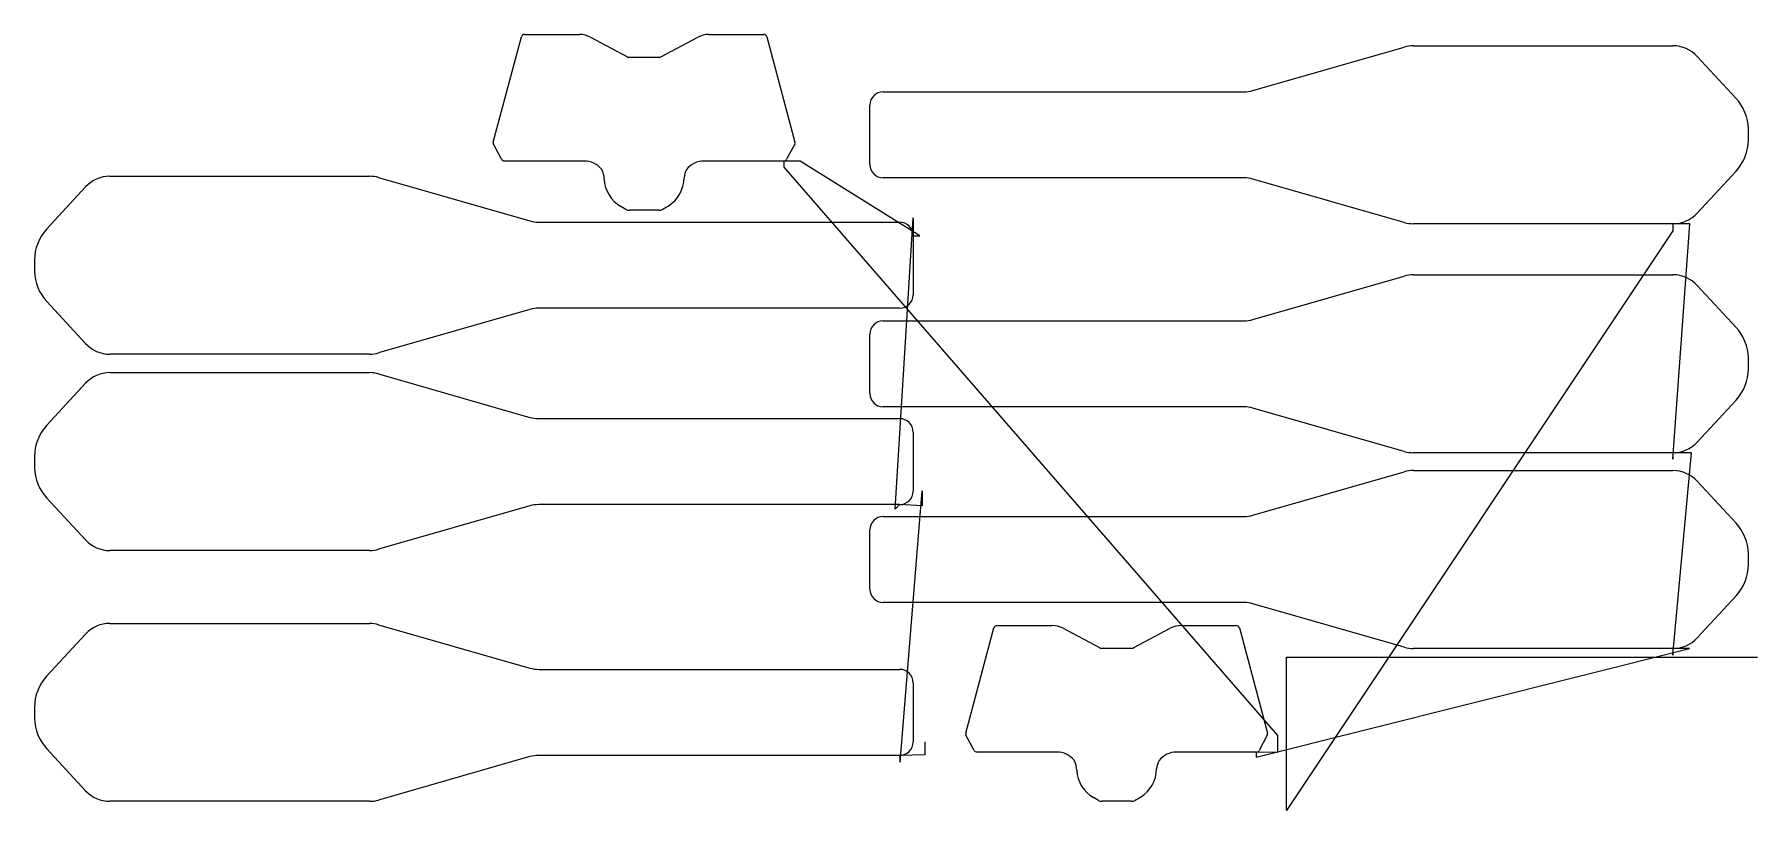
# Model space of a CAD drawing. Header units: metres. Extents: x 14 to 2640, y 0 to 1182.
import ezdxf

# ---------------------------------------------------------------- set-up
doc = ezdxf.new("R2010")
doc.units = ezdxf.units.M

msp = doc.modelspace()

# ---------------------------------------------------------------- linework, layer by layer
at = {"layer": 'TOOL_0'}
for p, q in [((760.882, 1182), (844.42, 1182)), ((1041.744, 1182.001), (1125.281, 1182.001)), ((713.1, 1017.994), (756.052, 1178.294)), ((861.311, 1177.778), (916.699, 1148.245)), ((969.464, 1148.245), (1024.853, 1177.779)), ((1130.111, 1178.295), (1173.042, 1018.075)), ((1870.893, 1096.661), (2101.503, 1162.787)), ((2115.423, 1164.743), (2511.05, 1164.743)), ((920.463, 1147.304), (965.7, 1147.304)), ((2548.103, 1148.555), (2607.223, 1084.711)), ((1307.495, 1094.744), (1857.249, 1094.744)), ((1286.995, 984.244), (1286.995, 1074.244)), ((725.752, 991.853), (713.44, 1015.008)), ((1172.702, 1015.089), (1160.347, 991.853)), ((852.047, 989.2), (730.167, 989.2)), ((1155.933, 989.2), (1034.359, 989.2)), ((1155.932, 989.2), (1155.932, 980.082)), ((1155.932, 980.082), (1908.359, 114.024)), ((1181.107, 989.2), (1155.933, 989.2)), ((1363.29, 875.548), (1181.107, 989.2)), ((2607.223, 973.775), (2548.103, 909.931)), ((32.77, 886.016), (91.89, 949.86)), ((128.943, 966.048), (524.57, 966.048)), ((538.49, 964.092), (769.099, 897.966)), ((1857.249, 963.744), (1307.495, 963.744)), ((2101.502, 895.7), (1870.893, 961.826)), ((915.328, 915.637), (907.827, 919.923)), ((782.743, 896.048), (1332.497, 896.048)), ((965.425, 914.201), (920.736, 914.201)), ((1325.579, 459.221), (1352.998, 902.831)), ((1352.998, 902.831), (1352.998, 875.548)), ((2511.049, 893.744), (2115.422, 893.744)), ((2511.049, 535.074), (2537.051, 893.744)), ((2537.051, 893.744), (2511.049, 893.744)), ((2511.049, 893.743), (2511.049, 883.008)), ((1352.997, 875.548), (1363.29, 875.548)), ((1352.998, 875.548), (1352.998, 785.548)), ((2511.049, 883.008), (1921.982, -0.001)), ((2115.423, 815.943), (2511.05, 815.943)), ((1870.893, 747.861), (2101.503, 813.987)), ((2548.103, 799.755), (2607.223, 735.911)), ((91.89, 711.236), (32.77, 775.08)), ((769.1, 763.13), (538.491, 697.004)), ((1332.498, 765.048), (782.744, 765.048)), ((1307.495, 745.944), (1857.249, 745.944)), ((1286.995, 635.444), (1286.995, 725.444)), ((524.571, 695.048), (128.944, 695.048)), ((128.944, 666.925), (524.571, 666.925)), ((538.491, 664.969), (769.1, 598.843)), ((32.771, 586.893), (91.891, 650.737)), ((1857.249, 614.944), (1307.495, 614.944)), ((2101.502, 546.9), (1870.893, 613.026)), ((2607.223, 624.975), (2548.103, 561.131)), ((782.744, 596.925), (1332.498, 596.925)), ((1352.998, 576.425), (1352.998, 486.425)), ((2511.049, 544.944), (2115.422, 544.944)), ((2511.049, 236.505), (2539.098, 544.944)), ((2539.098, 544.944), (2511.049, 544.944)), ((2511.049, 544.943), (2511.049, 535.074)), ((1870.893, 449.692), (2101.503, 515.818)), ((2115.423, 517.774), (2511.05, 517.774)), ((2548.103, 501.586), (2607.223, 437.742)), ((91.891, 412.113), (32.771, 475.957)), ((1333.083, 73.768), (1366.614, 486.943)), ((1366.614, 486.943), (1366.614, 463.841)), ((769.101, 464.007), (538.492, 397.881)), ((1332.499, 465.925), (782.745, 465.925)), ((1307.495, 447.775), (1857.249, 447.775)), ((1332.498, 465.925), (1325.579, 459.221)), ((1366.614, 463.841), (1332.499, 465.925)), ((1286.995, 337.275), (1286.995, 427.275)), ((524.572, 395.925), (128.945, 395.925)), ((1857.249, 316.775), (1307.495, 316.775)), ((2607.223, 326.806), (2548.103, 262.962)), ((2101.502, 248.731), (1870.893, 314.857)), ((32.772, 204.969), (91.892, 268.813)), ((128.945, 285.001), (524.572, 285.001)), ((538.492, 283.045), (769.101, 216.919)), ((1433.296, 117.795), (1476.248, 278.095)), ((1481.078, 281.801), (1564.616, 281.801)), ((1581.507, 277.579), (1636.895, 248.046)), ((1689.66, 248.046), (1745.049, 277.58)), ((1761.94, 281.802), (1845.477, 281.802)), ((1850.307, 278.096), (1893.238, 117.876)), ((1640.659, 247.105), (1685.896, 247.105)), ((1876.128, 81.337), (2536.3, 246.775)), ((2511.049, 246.775), (2115.422, 246.775)), ((2536.3, 246.775), (2511.049, 246.775)), ((2511.049, 246.774), (2511.049, 236.505)), ((782.745, 215.001), (1332.499, 215.001)), ((1921.982, 0.999), (1921.982, 233.654)), ((1921.982, 233.654), (2638.995, 233.654)), ((2638.995, 233.654), (2639.995, 233.654)), ((1352.999, 194.501), (1352.999, 104.501)), ((1445.948, 91.654), (1433.636, 114.809)), ((1892.898, 114.89), (1880.543, 91.654)), ((1908.359, 114.024), (1908.359, 88.468)), ((91.892, 30.189), (32.772, 94.033)), ((769.102, 82.083), (538.493, 15.957)), ((1332.5, 84.001), (782.746, 84.001)), ((1332.499, 84.001), (1333.083, 73.768)), ((1370.799, 84.577), (1332.5, 84.001)), ((1370.799, 104.533), (1370.799, 84.577)), ((1572.243, 89.001), (1450.363, 89.001)), ((1876.129, 89.001), (1754.555, 89.001)), ((1876.128, 89.001), (1876.128, 81.337)), ((1908.359, 88.468), (1876.129, 89.001)), ((524.573, 14.001), (128.946, 14.001)), ((1635.524, 15.438), (1628.023, 19.724)), ((1685.621, 14.002), (1640.932, 14.002)), ((1921.982, -0.001), (1921.982, 0.999)), ((1921.982, 0.999), (1921.982, -0.001)), ((1921.982, -0.001), (1921.982, 0.999))]:
    msp.add_line(p, q, dxfattribs=at)
for centre, radius, start, end in [((760.896, 1176.982), 5.019, 90.159852, 164.845014), ((844.381, 1145.944), 36.056, 61.995002, 89.938026), ((1041.783, 1145.945), 36.056, 90.061974, 118.004998), ((1125.267, 1176.983), 5.018, 15.154986, 89.840148), ((2115.423, 1114.243), 50.5, 90, 106.000253), ((2511.05, 1114.243), 50.5, 42.800454, 90), ((920.504, 1155.467), 8.163, 242.216942, 269.712225), ((965.659, 1155.466), 8.162, 270.28781, 297.78633), ((1307.495, 1074.244), 20.5, 90, 180), ((1857.249, 1144.244), 49.5, 270, 285.999771), ((2555.426, 1036.782), 70.57, 1.359251, 42.778824), ((1907.189, 1029.243), 718.846, 359.396859, 0.734344), ((717.06, 1016.933), 4.1, 165.001064, 208.002614), ((1169.082, 1017.014), 4.1, 331.997386, 14.998936), ((2555.495, 1021.676), 70.5, 317.199793, 0), ((730.183, 994.226), 5.026, 208.171054, 269.817603), ((852.047, 955.1), 34.1, 39.508471, 90), ((852.41, 962.058), 29.838, 359.262624, 29.594358), ((1033.221, 961.976), 29.27, 150.254633, 176.391918), ((1034.38, 955.057), 34.143, 90.03524, 141.099871), ((1155.917, 994.226), 5.026, 270.170998, 331.823563), ((1307.495, 984.244), 20.5, 180, 270), ((128.943, 915.548), 50.5, 90, 137.199546), ((524.57, 915.548), 50.5, 73.999747, 90), ((933.087, 964.113), 50.9, 182.74655, 240.246742), ((952.962, 964.218), 51.049, 301.387426, 359.551044), ((1857.249, 914.244), 49.5, 73.99991, 90), ((794.688, 1232.598), 362.617, 299.061925, 300.65026), ((782.743, 945.548), 49.5, 253.99991, 270), ((920.771, 925.233), 11.032, 240.43742, 269.818225), ((965.39, 925.233), 11.032, 270.181775, 299.550982), ((1332.497, 875.548), 20.5, 0, 90), ((2115.422, 944.244), 50.5, 253.999747, 270), ((2511.05, 944.243), 50.5, 269.998865, 317.199546), ((84.498, 838.115), 70.5, 137.199793, 179.996749), ((732.804, 830.548), 718.846, 179.396541, 180.734344), ((84.567, 823.009), 70.57, 181.359251, 222.778824), ((2115.423, 765.443), 50.5, 90, 106.000253), ((2511.05, 765.443), 50.5, 42.800454, 90), ((782.744, 715.548), 49.5, 90, 106.00009), ((1332.498, 785.548), 20.5, 270, 0), ((1307.495, 725.444), 20.5, 90, 180), ((1857.249, 795.444), 49.5, 270, 285.999771), ((2555.426, 687.982), 70.57, 1.359251, 42.778824), ((128.944, 745.548), 50.5, 222.799683, 270), ((524.571, 745.548), 50.5, 270, 286.000253), ((1907.189, 680.443), 718.846, 359.396859, 0.734344), ((128.944, 616.425), 50.5, 90, 137.199546), ((524.571, 616.425), 50.5, 73.999747, 90), ((2555.495, 672.876), 70.5, 317.199793, 0), ((1307.495, 635.444), 20.5, 180, 270), ((1857.249, 565.444), 49.5, 73.99991, 90), ((84.499, 538.992), 70.5, 137.199793, 179.996749), ((782.744, 646.425), 49.5, 253.99991, 270), ((1332.498, 576.425), 20.5, 0, 90), ((2511.05, 595.443), 50.5, 269.998865, 317.199546), ((732.805, 531.425), 718.846, 179.396541, 180.734344), ((2115.422, 595.444), 50.5, 253.999747, 270), ((84.568, 523.886), 70.57, 181.359251, 222.778824), ((2115.423, 467.274), 50.5, 90, 106.000253), ((2511.05, 467.274), 50.5, 42.800454, 90), ((1332.498, 486.425), 20.5, 270, 0), ((782.745, 416.425), 49.5, 90, 106.00009), ((1307.495, 427.275), 20.5, 90, 180), ((1857.249, 497.275), 49.5, 270, 285.999771), ((2555.426, 389.813), 70.57, 1.359251, 42.778824), ((128.945, 446.425), 50.5, 222.799683, 270), ((524.572, 446.425), 50.5, 270, 286.000253), ((2555.495, 374.707), 70.5, 317.199793, 0), ((1907.189, 382.274), 718.846, 359.396859, 0.734344), ((1307.495, 337.275), 20.5, 180, 270), ((1857.249, 267.275), 49.5, 73.99991, 90), ((128.945, 234.501), 50.5, 90, 137.199546), ((524.572, 234.501), 50.5, 73.999747, 90), ((1481.092, 276.783), 5.019, 90.159852, 164.845014), ((1564.577, 245.745), 36.056, 61.995002, 89.938026), ((1761.979, 245.746), 36.056, 90.061974, 118.004998), ((1845.463, 276.784), 5.018, 15.154986, 89.840148), ((2511.05, 297.274), 50.5, 269.998865, 317.199546), ((1640.7, 255.268), 8.163, 242.216942, 269.712225), ((1685.855, 255.267), 8.162, 270.28781, 297.78633), ((2115.422, 297.275), 50.5, 253.999747, 270), ((782.745, 264.501), 49.5, 253.99991, 270), ((1332.499, 194.501), 20.5, 0, 90), ((84.5, 157.068), 70.5, 137.199793, 179.996749), ((732.806, 149.501), 718.846, 179.396541, 180.734344), ((84.569, 141.962), 70.57, 181.359251, 222.778824), ((1437.256, 116.734), 4.1, 165.001064, 208.002614), ((1889.278, 116.815), 4.1, 331.997386, 14.998936), ((782.746, 34.501), 49.5, 90, 106.00009), ((1332.499, 104.501), 20.5, 270, 0), ((1450.379, 94.027), 5.026, 208.171054, 269.817603), ((1572.243, 54.901), 34.1, 39.508471, 90), ((1754.576, 54.858), 34.143, 90.03524, 141.099871), ((1876.113, 94.027), 5.026, 270.170998, 331.823563), ((1572.606, 61.859), 29.838, 359.262624, 29.594358), ((1653.283, 63.914), 50.9, 182.74655, 240.246742), ((1673.158, 64.019), 51.049, 301.387426, 359.551044), ((1753.417, 61.777), 29.27, 150.254633, 176.391918), ((128.946, 64.501), 50.5, 222.799683, 270), ((524.573, 64.501), 50.5, 270, 286.000253), ((1640.967, 25.034), 11.032, 240.43742, 269.818225), ((1685.586, 25.034), 11.032, 270.181775, 299.550982), ((1514.884, 332.399), 362.617, 299.061925, 300.65026)]:
    msp.add_arc(centre, radius, start, end, dxfattribs=at)

doc.saveas('drawing.dxf')
